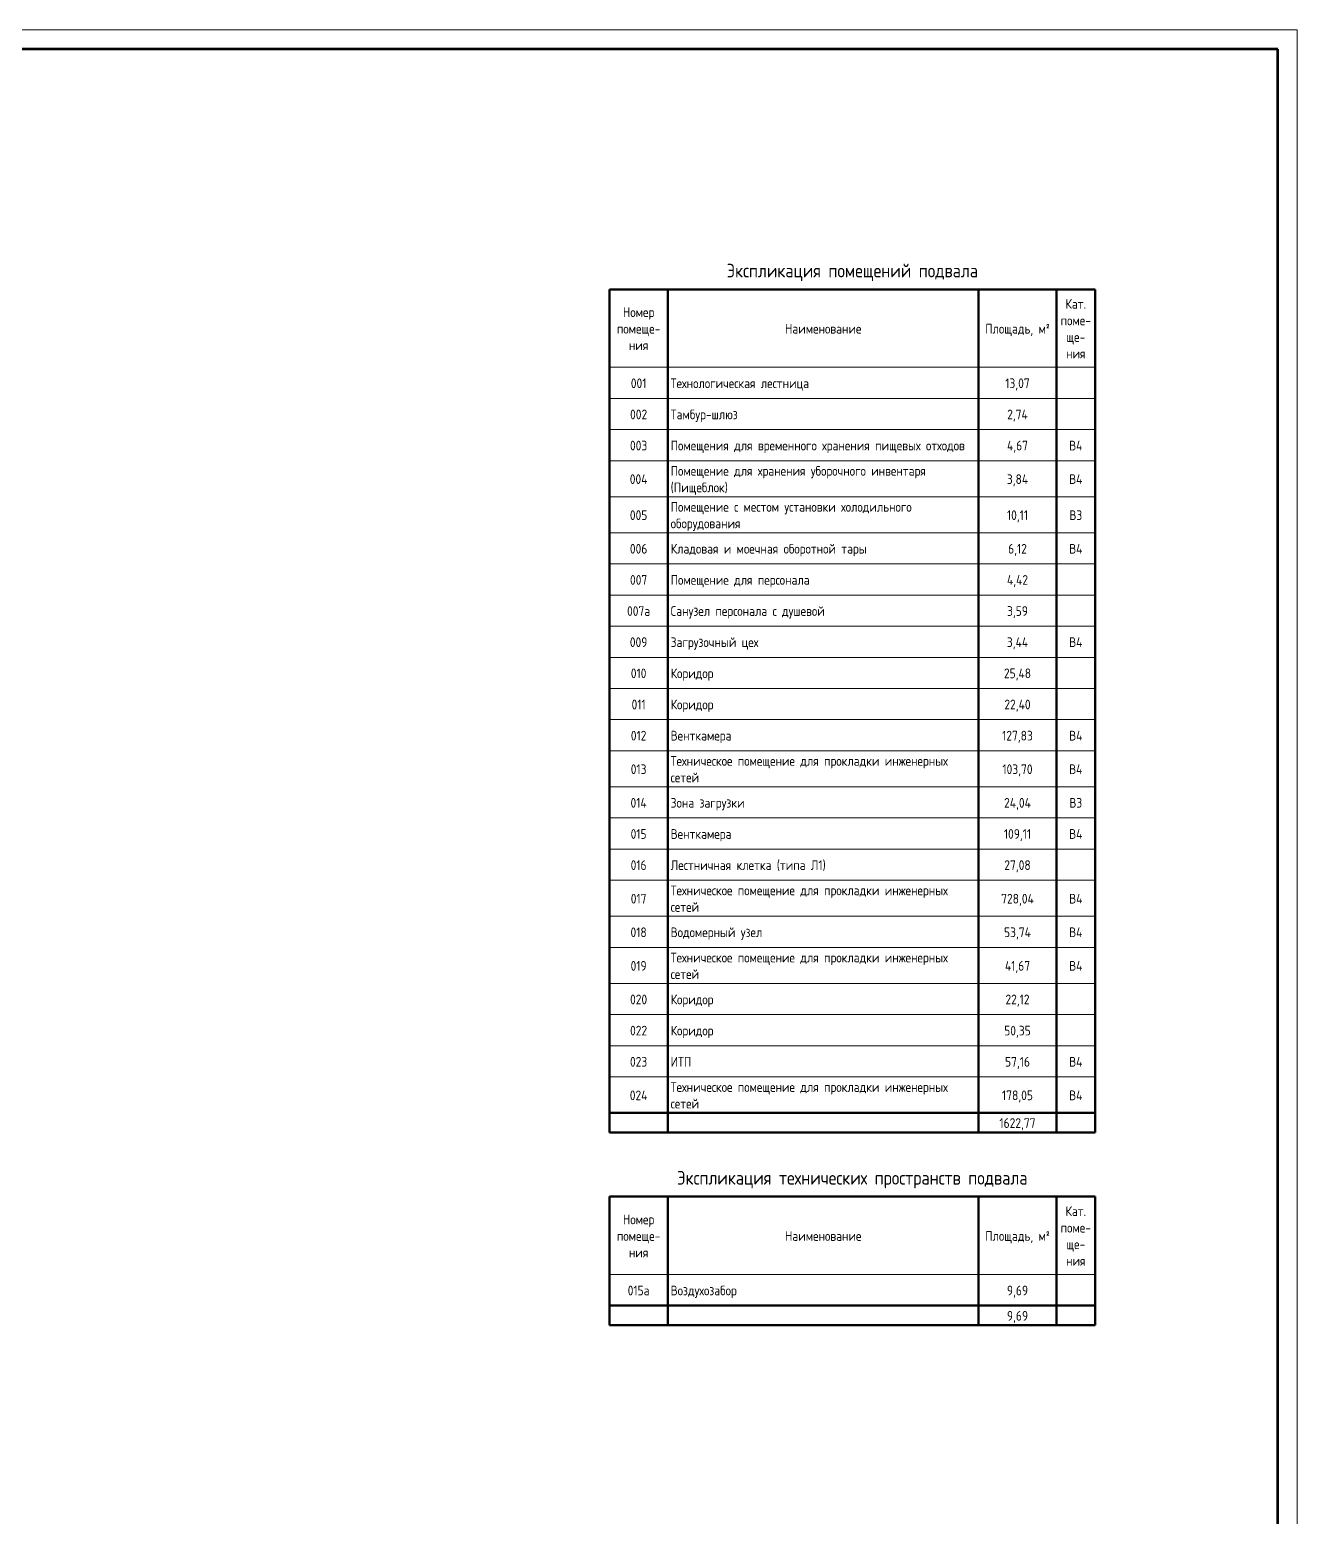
# Model space of a CAD drawing. Header units: millimetres. Extents: x -695119 to 412940, y -249585 to 622758.
# Drawn here: x -98860 to -66242, y 83601 to 121869 of the extents above; entities that cross this region are included whole.
import ezdxf

# ---------------------------------------------------------------- set-up
doc = ezdxf.new("R2010")
doc.units = ezdxf.units.MM
for name, color, linetype, lineweight in [('Графика', 7, 'Continuous', 20), ('Линии', 7, 'Continuous', 9), ('ОФ_рамка', 8, 'Continuous', 60)]:
    doc.layers.add(name, color=color, linetype=linetype, lineweight=lineweight)
doc.styles.add('GOST Common_6', font='', dxfattribs={"width": 0.9, "height": 350})
doc.styles.add('GOST Common_7', font='', dxfattribs={"width": 0.9, "height": 2.5})
doc.styles.get('GOST Common_6').set_extended_font_data('GOST type B')
doc.styles.get('GOST Common_7').set_extended_font_data('GOST type B')

# ---------------------------------------------------------------- blocks, each defined once
blk = doc.blocks.new('подвал')
at = {"layer": 'Линии', "color": 251, "lineweight": 50, "true_color": 0x636466}
for p, q in [((-158592, 32859), (-158592, 30855)), ((-158592, 32859), (-146091, 32859)), ((-157092, 32859), (-157092, 30855)), ((-149092, 32859), (-149092, 30855)), ((-147092, 32859), (-147092, 30855)), ((-146092, 32859), (-146092, 30855)), ((-158592, 30855), (-158592, 30053)), ((-157092, 30855), (-157092, 30053)), ((-149092, 30855), (-149092, 30053)), ((-147092, 30855), (-147092, 30053)), ((-146092, 30855), (-146092, 30053)), ((-158592, 30053), (-158592, 29251)), ((-157092, 30053), (-157092, 29251)), ((-149092, 30053), (-149092, 29251)), ((-147092, 30053), (-147092, 29251)), ((-146092, 30053), (-146092, 29251)), ((-158592, 29251), (-158592, 28449)), ((-157092, 29251), (-157092, 28449)), ((-149092, 29251), (-149092, 28449)), ((-147092, 29251), (-147092, 28449)), ((-146092, 29251), (-146092, 28449)), ((-158592, 28449), (-158592, 27522)), ((-157092, 28449), (-157092, 27522)), ((-149092, 28449), (-149092, 27522)), ((-147092, 28449), (-147092, 27522)), ((-146092, 28449), (-146092, 27522)), ((-158592, 27522), (-158592, 26594)), ((-157092, 27522), (-157092, 26594)), ((-149092, 27522), (-149092, 26594)), ((-147092, 27522), (-147092, 26594)), ((-146092, 27522), (-146092, 26594)), ((-158592, 26594), (-158592, 25793)), ((-157092, 26594), (-157092, 25793)), ((-149092, 26594), (-149092, 25793)), ((-147092, 26594), (-147092, 25793)), ((-146092, 26594), (-146092, 25793)), ((-158592, 25793), (-158592, 24991)), ((-157092, 25793), (-157092, 24991)), ((-149092, 25793), (-149092, 24991)), ((-147092, 25793), (-147092, 24991)), ((-146092, 25793), (-146092, 24991)), ((-158592, 24991), (-158592, 24189)), ((-157092, 24991), (-157092, 24189)), ((-149092, 24991), (-149092, 24189)), ((-147092, 24991), (-147092, 24189)), ((-146092, 24991), (-146092, 24189)), ((-158592, 24189), (-158592, 23387)), ((-157092, 24189), (-157092, 23387)), ((-149092, 24189), (-149092, 23387)), ((-147092, 24189), (-147092, 23387)), ((-146092, 24189), (-146092, 23387)), ((-158592, 23387), (-158592, 22585)), ((-157092, 23387), (-157092, 22585)), ((-149092, 23387), (-149092, 22585)), ((-147092, 23387), (-147092, 22585)), ((-146092, 23387), (-146092, 22585)), ((-158592, 22585), (-158592, 21783)), ((-157092, 22585), (-157092, 21783)), ((-149092, 22585), (-149092, 21783)), ((-147092, 22585), (-147092, 21783)), ((-146092, 22585), (-146092, 21783)), ((-158592, 21783), (-158592, 20982)), ((-157092, 21783), (-157092, 20982)), ((-149092, 21783), (-149092, 20982)), ((-147092, 21783), (-147092, 20982)), ((-146092, 21783), (-146092, 20982)), ((-158592, 20982), (-158592, 20054)), ((-157092, 20982), (-157092, 20054)), ((-149092, 20982), (-149092, 20054)), ((-147092, 20982), (-147092, 20054)), ((-146092, 20982), (-146092, 20054)), ((-158592, 20054), (-158592, 19252)), ((-157092, 20054), (-157092, 19252)), ((-149092, 20054), (-149092, 19252)), ((-147092, 20054), (-147092, 19252)), ((-146092, 20054), (-146092, 19252)), ((-158592, 19252), (-158592, 18451)), ((-157092, 19252), (-157092, 18451)), ((-149092, 19252), (-149092, 18451)), ((-147092, 19252), (-147092, 18451)), ((-146092, 19252), (-146092, 18451)), ((-158592, 18451), (-158592, 17649)), ((-157092, 18451), (-157092, 17649)), ((-149092, 18451), (-149092, 17649)), ((-147092, 18451), (-147092, 17649)), ((-146092, 18451), (-146092, 17649)), ((-158592, 17649), (-158592, 16721)), ((-157092, 17649), (-157092, 16721)), ((-149092, 17649), (-149092, 16721)), ((-147092, 17649), (-147092, 16721)), ((-146092, 17649), (-146092, 16721)), ((-158592, 16721), (-158592, 15920)), ((-157092, 16721), (-157092, 15920)), ((-149092, 16721), (-149092, 15920)), ((-147092, 16721), (-147092, 15920)), ((-146092, 16721), (-146092, 15920)), ((-158592, 15920), (-158592, 14992)), ((-157092, 15920), (-157092, 14992)), ((-149092, 15920), (-149092, 14992)), ((-147092, 15920), (-147092, 14992)), ((-146092, 15920), (-146092, 14992)), ((-158592, 14992), (-158592, 14190)), ((-157092, 14992), (-157092, 14190)), ((-149092, 14992), (-149092, 14190)), ((-147092, 14992), (-147092, 14190)), ((-146092, 14992), (-146092, 14190)), ((-158592, 14190), (-158592, 13389)), ((-157092, 14190), (-157092, 13389)), ((-149092, 14190), (-149092, 13389)), ((-147092, 14190), (-147092, 13389)), ((-146092, 14190), (-146092, 13389)), ((-158592, 13389), (-158592, 12587)), ((-157092, 13389), (-157092, 12587)), ((-149092, 13389), (-149092, 12587)), ((-147092, 13389), (-147092, 12587)), ((-146092, 13389), (-146092, 12587)), ((-158592, 12587), (-158592, 11660)), ((-157092, 12587), (-157092, 11660)), ((-149092, 12587), (-149092, 11660)), ((-147092, 12587), (-147092, 11660)), ((-146092, 12587), (-146092, 11660)), ((-157092, 11660), (-158592, 11660)), ((-158592, 11660), (-158592, 11158)), ((-149092, 11660), (-157092, 11660)), ((-157092, 11660), (-157092, 11158)), ((-147092, 11660), (-149092, 11660)), ((-149092, 11660), (-149092, 11158)), ((-146092, 11660), (-147092, 11660)), ((-147092, 11660), (-147092, 11158)), ((-146092, 11660), (-146092, 11158)), ((-146091, 11660), (-146091, 11158)), ((-157092, 11158), (-158592, 11158)), ((-149092, 11158), (-157092, 11158)), ((-147092, 11158), (-149092, 11158)), ((-146092, 11158), (-147092, 11158)), ((-146091, 11158), (-146092, 11158)), ((-158592, 9505), (-158592, 7500)), ((-158592, 9505), (-146091, 9505)), ((-157092, 9505), (-157092, 7500)), ((-149092, 9505), (-149092, 7500)), ((-147092, 9505), (-147092, 7500)), ((-146092, 9505), (-146092, 7500)), ((-158592, 7500), (-158592, 6698)), ((-157092, 7500), (-157092, 6698)), ((-149092, 7500), (-149092, 6698)), ((-147092, 7500), (-147092, 6698)), ((-146092, 7500), (-146092, 6698)), ((-157092, 6698), (-158592, 6698)), ((-158592, 6698), (-158592, 6197)), ((-149092, 6698), (-157092, 6698)), ((-157092, 6698), (-157092, 6197)), ((-147092, 6698), (-149092, 6698)), ((-149092, 6698), (-149092, 6197)), ((-146092, 6698), (-147092, 6698)), ((-147092, 6698), (-147092, 6197)), ((-146092, 6698), (-146092, 6197)), ((-146091, 6698), (-146091, 6197)), ((-157092, 6197), (-158592, 6197)), ((-149092, 6197), (-157092, 6197)), ((-147092, 6197), (-149092, 6197)), ((-146092, 6197), (-147092, 6197)), ((-146091, 6197), (-146092, 6197))]:
    blk.add_line(p, q, dxfattribs=at)
at = {"layer": 'Линии', "color": 251, "lineweight": 20, "true_color": 0x636466}
for p, q in [((-146091, 32859), (-146091, 30855)), ((-157092, 30855), (-158592, 30855)), ((-149092, 30855), (-157092, 30855)), ((-147092, 30855), (-149092, 30855)), ((-146092, 30855), (-147092, 30855)), ((-157092, 30053), (-158592, 30053)), ((-149092, 30053), (-157092, 30053)), ((-147092, 30053), (-149092, 30053)), ((-146092, 30053), (-147092, 30053)), ((-157092, 29251), (-158592, 29251)), ((-149092, 29251), (-157092, 29251)), ((-147092, 29251), (-149092, 29251)), ((-146092, 29251), (-147092, 29251)), ((-157092, 28449), (-158592, 28449)), ((-149092, 28449), (-157092, 28449)), ((-147092, 28449), (-149092, 28449)), ((-146092, 28449), (-147092, 28449)), ((-157092, 27522), (-158592, 27522)), ((-149092, 27522), (-157092, 27522)), ((-147092, 27522), (-149092, 27522)), ((-146092, 27522), (-147092, 27522)), ((-157092, 26594), (-158592, 26594)), ((-149092, 26594), (-157092, 26594)), ((-147092, 26594), (-149092, 26594)), ((-146092, 26594), (-147092, 26594)), ((-157092, 25793), (-158592, 25793)), ((-149092, 25793), (-157092, 25793)), ((-147092, 25793), (-149092, 25793)), ((-146092, 25793), (-147092, 25793)), ((-157092, 24991), (-158592, 24991)), ((-149092, 24991), (-157092, 24991)), ((-147092, 24991), (-149092, 24991)), ((-146092, 24991), (-147092, 24991)), ((-157092, 24189), (-158592, 24189)), ((-149092, 24189), (-157092, 24189)), ((-147092, 24189), (-149092, 24189)), ((-146092, 24189), (-147092, 24189)), ((-157092, 23387), (-158592, 23387)), ((-149092, 23387), (-157092, 23387)), ((-147092, 23387), (-149092, 23387)), ((-146092, 23387), (-147092, 23387)), ((-157092, 22585), (-158592, 22585)), ((-149092, 22585), (-157092, 22585)), ((-147092, 22585), (-149092, 22585)), ((-146092, 22585), (-147092, 22585)), ((-157092, 21783), (-158592, 21783)), ((-149092, 21783), (-157092, 21783)), ((-147092, 21783), (-149092, 21783)), ((-146092, 21783), (-147092, 21783)), ((-157092, 20982), (-158592, 20982)), ((-149092, 20982), (-157092, 20982)), ((-147092, 20982), (-149092, 20982)), ((-146092, 20982), (-147092, 20982)), ((-157092, 20054), (-158592, 20054)), ((-149092, 20054), (-157092, 20054)), ((-147092, 20054), (-149092, 20054)), ((-146092, 20054), (-147092, 20054)), ((-157092, 19252), (-158592, 19252)), ((-149092, 19252), (-157092, 19252)), ((-147092, 19252), (-149092, 19252)), ((-146092, 19252), (-147092, 19252)), ((-157092, 18451), (-158592, 18451)), ((-149092, 18451), (-157092, 18451)), ((-147092, 18451), (-149092, 18451)), ((-146092, 18451), (-147092, 18451)), ((-157092, 17649), (-158592, 17649)), ((-149092, 17649), (-157092, 17649)), ((-147092, 17649), (-149092, 17649)), ((-146092, 17649), (-147092, 17649)), ((-157092, 16721), (-158592, 16721)), ((-149092, 16721), (-157092, 16721)), ((-147092, 16721), (-149092, 16721)), ((-146092, 16721), (-147092, 16721)), ((-157092, 15920), (-158592, 15920)), ((-149092, 15920), (-157092, 15920)), ((-147092, 15920), (-149092, 15920)), ((-146092, 15920), (-147092, 15920)), ((-157092, 14992), (-158592, 14992)), ((-149092, 14992), (-157092, 14992)), ((-147092, 14992), (-149092, 14992)), ((-146092, 14992), (-147092, 14992)), ((-157092, 14190), (-158592, 14190)), ((-149092, 14190), (-157092, 14190)), ((-147092, 14190), (-149092, 14190)), ((-146092, 14190), (-147092, 14190)), ((-157092, 13389), (-158592, 13389)), ((-149092, 13389), (-157092, 13389)), ((-147092, 13389), (-149092, 13389)), ((-146092, 13389), (-147092, 13389)), ((-157092, 12587), (-158592, 12587)), ((-149092, 12587), (-157092, 12587)), ((-147092, 12587), (-149092, 12587)), ((-146092, 12587), (-147092, 12587)), ((-146091, 9505), (-146091, 7500)), ((-157092, 7500), (-158592, 7500)), ((-149092, 7500), (-157092, 7500)), ((-147092, 7500), (-149092, 7500)), ((-146092, 7500), (-147092, 7500))]:
    blk.add_line(p, q, dxfattribs=at)
at = {"layer": 'Графика', "color": 251, "true_color": 0x636466, "line_spacing_factor": 1.022761}
for s, insert, char_height, width, attachment_point, style in [('Экспликация помещений подвала', (-152342, 33518), 350, 7640.41, 2, 'GOST Common_7'), ('Кат.\\Pпоме-\\Pще-\\Pния', (-146592, 32610), 250, 962.45, 2, 'GOST Common_6'), ('Номер\\Pпомеще-\\Pния', (-157842, 32397), 250, 1418.03, 2, 'GOST Common_6'), ('Наименование', (-153092, 31971), 250, 2353.32, 2, 'GOST Common_6'), ('Площадь, м\\fGOST Common|b0|i0|c238|p34|;\\W.9;²', (-148092, 31971), 250, 2009.37, 2, 'GOST Common_6'), ('001', (-157842, 30567), 250, 509.89, 2, 'GOST Common_6'), ('Технологическая лестница', (-157017, 30567), 250, 4510.53, 1, 'GOST Common_6'), ('13,07', (-148092, 30567), 250, 790.47, 2, 'GOST Common_6'), ('002', (-157842, 29765), 250, 561.18, 2, 'GOST Common_6'), ('Тамбур-шлюз', (-157017, 29765), 250, 2223.58, 1, 'GOST Common_6'), ('2,74', (-148092, 29765), 250, 681.86, 2, 'GOST Common_6'), ('003', (-157842, 28964), 250, 561.18, 2, 'GOST Common_6'), ('Помещения для временного хранения пищевых отходов', (-157017, 28964), 250, 9051.22, 1, 'GOST Common_6'), ('4,67', (-148092, 28964), 250, 681.86, 2, 'GOST Common_6'), ('В4', (-146592, 28964), 250, 428.42, 2, 'GOST Common_6'), ('004', (-157842, 28099), 250, 588.33, 2, 'GOST Common_6'), ('Помещение для хранения уборочного инвентаря\\P(Пищеблок)', (-157017, 28312), 250, 7913.79, 1, 'GOST Common_6'), ('3,84', (-148092, 28099), 250, 681.86, 2, 'GOST Common_6'), ('В4', (-146592, 28099), 250, 428.42, 2, 'GOST Common_6'), ('005', (-157842, 27172), 250, 561.18, 2, 'GOST Common_6'), ('Помещение с местом установки холодильного\\Pоборудования', (-157017, 27385), 250, 7548.72, 1, 'GOST Common_6'), ('10,11', (-148092, 27172), 250, 687.89, 2, 'GOST Common_6'), ('В3', (-146592, 27172), 250, 401.27, 2, 'GOST Common_6'), ('006', (-157842, 26307), 250, 561.18, 2, 'GOST Common_6'), ('Кладовая и моечная оборотной тары', (-157017, 26307), 250, 6097.51, 1, 'GOST Common_6'), ('6,12', (-148092, 26307), 250, 603.41, 2, 'GOST Common_6'), ('В4', (-146592, 26307), 250, 428.42, 2, 'GOST Common_6'), ('007', (-157842, 25505), 250, 561.18, 2, 'GOST Common_6'), ('Помещение для персонала', (-157017, 25505), 250, 4281.23, 1, 'GOST Common_6'), ('4,42', (-148092, 25505), 250, 709.01, 2, 'GOST Common_6'), ('007а', (-157842, 24704), 250, 775.39, 2, 'GOST Common_6'), ('Санузел персонала с душевой', (-157017, 24704), 250, 4845.42, 1, 'GOST Common_6'), ('3,59', (-148092, 24704), 250, 654.71, 2, 'GOST Common_6'), ('009', (-157842, 23902), 250, 561.18, 2, 'GOST Common_6'), ('Загрузочный цех', (-157017, 23902), 250, 2796.83, 1, 'GOST Common_6'), ('3,44', (-148092, 23902), 250, 709.01, 2, 'GOST Common_6'), ('В4', (-146592, 23902), 250, 428.42, 2, 'GOST Common_6'), ('010', (-157842, 23100), 250, 509.89, 2, 'GOST Common_6'), ('Коридор', (-157017, 23100), 250, 1336.56, 1, 'GOST Common_6'), ('25,48', (-148092, 23100), 250, 868.92, 2, 'GOST Common_6'), ('011', (-157842, 22298), 250, 458.6, 2, 'GOST Common_6'), ('Коридор', (-157017, 22298), 250, 1336.56, 1, 'GOST Common_6'), ('22,40', (-148092, 22298), 250, 868.92, 2, 'GOST Common_6'), ('012', (-157842, 21496), 250, 509.89, 2, 'GOST Common_6'), ('Венткамера', (-157017, 21496), 250, 2033.51, 1, 'GOST Common_6'), ('127,83', (-148092, 21496), 250, 977.53, 2, 'GOST Common_6'), ('В4', (-146592, 21496), 250, 428.42, 2, 'GOST Common_6'), ('Техническое помещение для прокладки инженерных\\Pсетей', (-157017, 20845), 250, 8450.83, 1, 'GOST Common_6'), ('013', (-157842, 20632), 250, 509.89, 2, 'GOST Common_6'), ('103,70', (-148092, 20632), 250, 977.53, 2, 'GOST Common_6'), ('В4', (-146592, 20632), 250, 428.42, 2, 'GOST Common_6'), ('014', (-157842, 19767), 250, 537.04, 2, 'GOST Common_6'), ('Зона загрузки', (-157017, 19767), 250, 2383.49, 1, 'GOST Common_6'), ('24,04', (-148092, 19767), 250, 896.07, 2, 'GOST Common_6'), ('В3', (-146592, 19767), 250, 401.27, 2, 'GOST Common_6'), ('015', (-157842, 18965), 250, 509.89, 2, 'GOST Common_6'), ('Венткамера', (-157017, 18965), 250, 2033.51, 1, 'GOST Common_6'), ('109,11', (-148092, 18965), 250, 874.95, 2, 'GOST Common_6'), ('В4', (-146592, 18965), 250, 428.42, 2, 'GOST Common_6'), ('016', (-157842, 18163), 250, 509.89, 2, 'GOST Common_6'), ('Лестничная клетка (типа Л1)', (-157017, 18163), 250, 4836.37, 1, 'GOST Common_6'), ('27,08', (-148092, 18163), 250, 841.76, 2, 'GOST Common_6'), ('017', (-157842, 17299), 250, 509.89, 2, 'GOST Common_6'), ('Техническое помещение для прокладки инженерных\\Pсетей', (-157017, 17512), 250, 8450.83, 1, 'GOST Common_6'), ('728,04', (-148092, 17299), 250, 1055.98, 2, 'GOST Common_6'), ('В4', (-146592, 17299), 250, 428.42, 2, 'GOST Common_6'), ('018', (-157842, 16434), 250, 509.89, 2, 'GOST Common_6'), ('Водомерный узел', (-157017, 16434), 250, 2781.74, 1, 'GOST Common_6'), ('53,74', (-148092, 16434), 250, 868.92, 2, 'GOST Common_6'), ('В4', (-146592, 16434), 250, 428.42, 2, 'GOST Common_6'), ('Техническое помещение для прокладки инженерных\\Pсетей', (-157017, 15783), 250, 8450.83, 1, 'GOST Common_6'), ('019', (-157842, 15570), 250, 509.89, 2, 'GOST Common_6'), ('41,67', (-148092, 15570), 250, 817.63, 2, 'GOST Common_6'), ('В4', (-146592, 15570), 250, 428.42, 2, 'GOST Common_6'), ('020', (-157842, 14705), 250, 561.18, 2, 'GOST Common_6'), ('Коридор', (-157017, 14705), 250, 1336.56, 1, 'GOST Common_6'), ('22,12', (-148092, 14705), 250, 790.47, 2, 'GOST Common_6'), ('022', (-157842, 13903), 250, 561.18, 2, 'GOST Common_6'), ('Коридор', (-157017, 13903), 250, 1336.56, 1, 'GOST Common_6'), ('50,35', (-148092, 13903), 250, 841.76, 2, 'GOST Common_6'), ('023', (-157842, 13101), 250, 561.18, 2, 'GOST Common_6'), ('ИТП', (-157017, 13101), 250, 642.64, 1, 'GOST Common_6'), ('57,16', (-148092, 13101), 250, 790.47, 2, 'GOST Common_6'), ('В4', (-146592, 13101), 250, 428.42, 2, 'GOST Common_6'), ('Техническое помещение для прокладки инженерных\\Pсетей', (-157017, 12450), 250, 8450.83, 1, 'GOST Common_6'), ('024', (-157842, 12237), 250, 588.33, 2, 'GOST Common_6'), ('178,05', (-148092, 12237), 250, 977.53, 2, 'GOST Common_6'), ('В4', (-146592, 12237), 250, 428.42, 2, 'GOST Common_6'), ('1622,77', (-148092, 11523), 250, 1164.59, 2, 'GOST Common_6'), ('Экспликация технических пространств подвала', (-152342, 10164), 350, 11188.2, 2, 'GOST Common_7'), ('Кат.\\Pпоме-\\Pще-\\Pния', (-146592, 9255), 250, 962.45, 2, 'GOST Common_6'), ('Номер\\Pпомеще-\\Pния', (-157842, 9042), 250, 1418.03, 2, 'GOST Common_6'), ('Наименование', (-153092, 8616), 250, 2353.32, 2, 'GOST Common_6'), ('Площадь, м\\fGOST Common|b0|i0|c238|p34|;\\W.9;²', (-148092, 8616), 250, 2009.37, 2, 'GOST Common_6'), ('015а', (-157842, 7213), 250, 724.1, 2, 'GOST Common_6'), ('Воздухозабор', (-157017, 7213), 250, 2274.87, 1, 'GOST Common_6'), ('9,69', (-148092, 7213), 250, 654.71, 2, 'GOST Common_6'), ('9,69', (-148092, 6561), 250, 654.71, 2, 'GOST Common_6')]:
    blk.add_mtext(s, dxfattribs=dict(at, insert=insert, char_height=char_height, width=width, attachment_point=attachment_point, style=style))
blk = doc.blocks.new('А0')
at = {"layer": 'ОФ_рамка', "color": 0, "linetype": 'Continuous', "lineweight": 5, "ltscale": 100}
for points in [[(341068, -309617), (222168, -309617)], [(341068, -393717), (341068, -309617)]]:
    blk.add_lwpolyline(points, dxfattribs=at)
at = {"layer": 'ОФ_рамка', "color": 0, "linetype": 'Continuous', "ltscale": 100}
for points in [[(340568, -310117), (224168, -310117)], [(340568, -393217), (340568, -310117)]]:
    blk.add_lwpolyline(points, dxfattribs=at)

msp = doc.modelspace()

# ---------------------------------------------------------------- block references
msp.add_blockref('подвал', (74650.568, 82325.3))
at = {"layer": 'ОФ_рамка', "color": 0, "lineweight": -2}
msp.add_blockref('А0', (-407310.161, 431485.555), dxfattribs=at)

doc.saveas('drawing.dxf')
